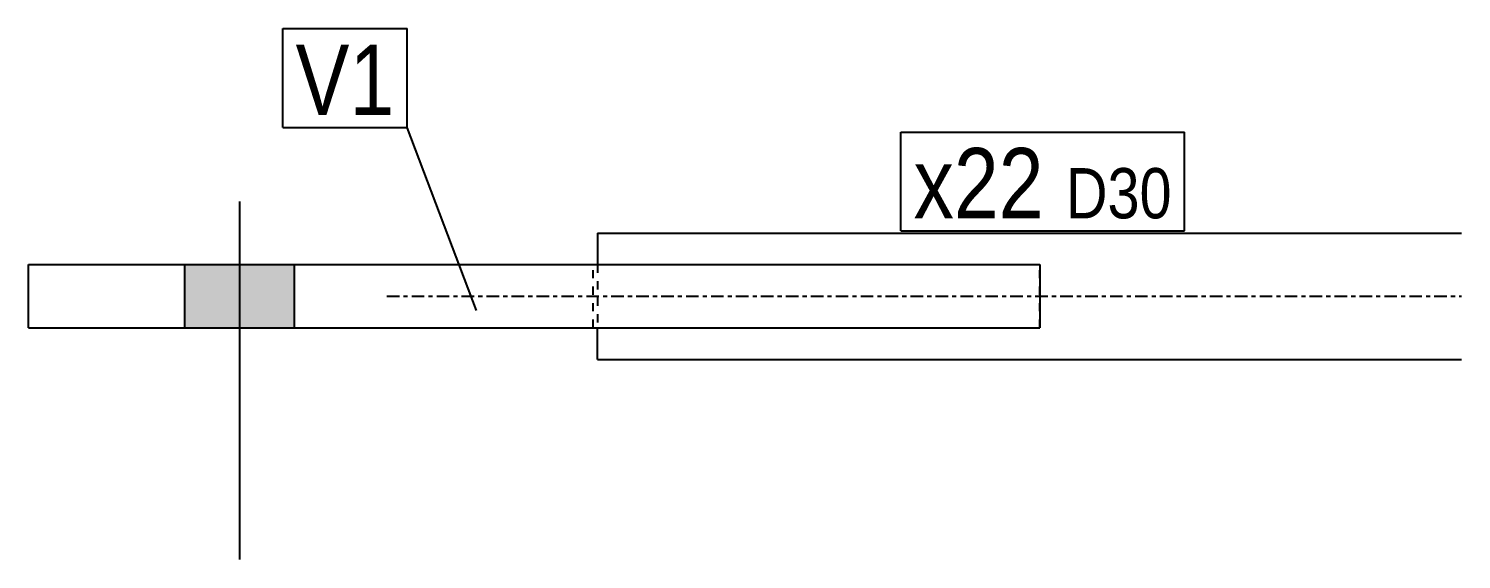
# Model space of a CAD drawing. Header units: millimetres. Extents: x 12 to 18109, y -28 to 385.
# Drawn here: x 12 to 352, y -28 to 98.1 of the extents above; entities that cross this region are included whole.
import ezdxf

# ---------------------------------------------------------------- set-up
doc = ezdxf.new("R2010")
doc.units = ezdxf.units.MM
doc.linetypes.add('DXK_LINE_DOT2', pattern=[3.9198, 1.9599, -1.9599])
doc.linetypes.add('DXK_LINE_DOT3', pattern=[5.9187, 2.979, -0.9799, 0.9799, -0.9799])
doc.layers.add('STÅL', color=7, linetype='Continuous')
doc.layers.add('TEKST', color=7, linetype='Continuous')
doc.styles.add('Arial Narrow', font='ARIALN.TTF', dxfattribs={"height": 0.2})

msp = doc.modelspace()

# ---------------------------------------------------------------- hatches: boundary and pattern name
at = {"layer": 'STÅL', "linetype": 'Continuous'}
msp.add_hatch(color=96, dxfattribs=at).paths.add_polyline_path([(49, 27), (75, 27), (75, 42), (49, 42)])

# ---------------------------------------------------------------- linework, layer by layer
at = {"layer": 'STÅL', "color": 96, "linetype": 'Continuous'}
for p, q in [((62, 57), (62, -28)), ((49, 42), (49, 27)), ((75, 42), (75, 27))]:
    msp.add_line(p, q, dxfattribs=at)
at = {"layer": 'STÅL', "color": 2, "linetype": 'Continuous'}
for p, q in [((147, 49.5), (352, 49.5)), ((147, 49.5), (147, 42)), ((12, 42), (12, 42)), ((12, 42), (252, 42)), ((12, 27), (12, 42)), ((252, 42), (252, 27)), ((12, 27), (252, 27)), ((147, 19.5), (147, 27)), ((252, 27), (252, 27)), ((147, 19.5), (352, 19.5))]:
    msp.add_line(p, q, dxfattribs=at)
at = {"layer": 'STÅL', "color": 7, "linetype": 'DXK_LINE_DOT2'}
for p, q in [((12, 27), (12, 42)), ((146, 42), (146, 42)), ((146, 27), (146, 42)), ((147, 42), (147, 27)), ((252, 27), (252, 42)), ((252, 42), (252, 42)), ((252, 27), (252, 42))]:
    msp.add_line(p, q, dxfattribs=at)
at = {"layer": 'STÅL', "color": 7, "linetype": 'DXK_LINE_DOT3'}
msp.add_line((97, 34.5), (352, 34.5), dxfattribs=at)
at = {"layer": 'TEKST', "color": 7, "linetype": 'Continuous'}
for p, q in [((72.36, 98.06), (101.81, 98.06)), ((72.36, 74.56), (72.36, 98.06)), ((101.81, 74.56), (101.81, 98.06)), ((72.36, 74.56), (101.81, 74.56)), ((118.31, 31.1), (101.81, 74.56)), ((219, 73.5), (286.29, 73.5)), ((219, 50), (219, 73.5)), ((286.29, 50), (286.29, 73.5)), ((219, 50), (286.29, 50))]:
    msp.add_line(p, q, dxfattribs=at)

# ---------------------------------------------------------------- wipeouts: each hides what was drawn before it
at = {"color": 0}
for points in [[(98.81, 77.56), (98.81, 95.06), (75.36, 95.06), (75.36, 77.56)], [(252.92, 53), (252.92, 70.5), (222, 70.5), (222, 53)], [(283.29, 53), (283.29, 65.5), (258.17, 65.5), (258.17, 53)]]:
    msp.add_wipeout(points, dxfattribs=at).dxf.layer = 'TEKST'

# ---------------------------------------------------------------- next in the draw order: wipeouts: each hides what was drawn before it
for points in [[(98.81, 77.56), (98.81, 95.06), (75.36, 95.06), (75.36, 77.56)], [(252.92, 53), (252.92, 70.5), (222, 70.5), (222, 53)], [(283.29, 53), (283.29, 65.5), (258.17, 65.5), (258.17, 53)]]:
    msp.add_wipeout(points, dxfattribs=at).dxf.layer = 'TEKST'

# ---------------------------------------------------------------- next in the draw order: texts
at = {"layer": 'TEKST', "color": 3, "style": 'Arial Narrow'}
for s, height, p in [('V1', 16.702, (75.36, 77.56)), ('x22', 16.702, (222, 53)), ('D30', 11.93, (258.17, 53))]:
    msp.add_text(s, height=height, dxfattribs=at).set_placement(p)

doc.saveas('drawing.dxf')
